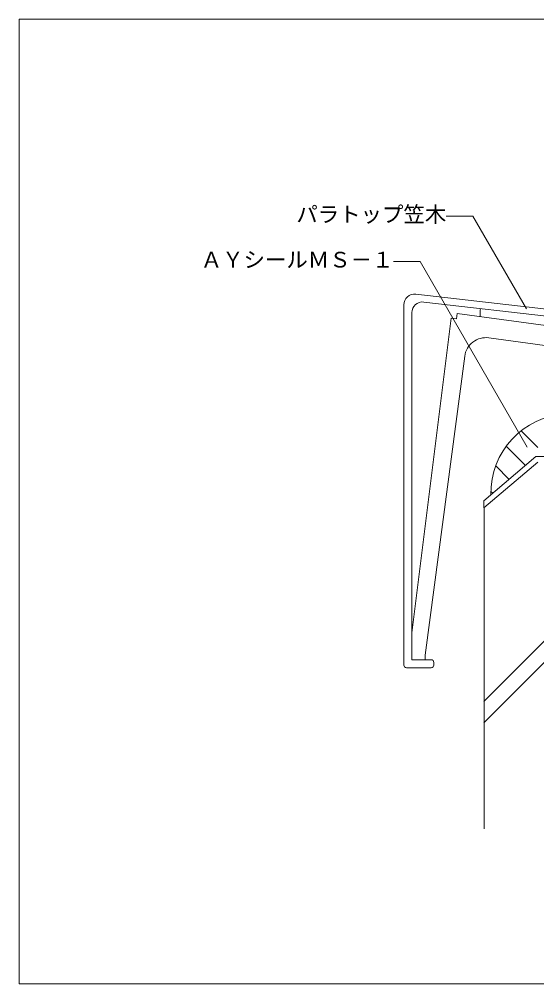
# Model space of a CAD drawing. Units: millimetres on the paper. Extents: x -135 to 135, y -94 to 92.
# Drawn here: x -135 to -38.3, y -88 to 92 of the extents above; entities that cross this region are included whole.
import ezdxf
from ezdxf.enums import TextEntityAlignment as Align

# ---------------------------------------------------------------- set-up
doc = ezdxf.new("R2010")
doc.units = ezdxf.units.MM
for name, color, linetype, lineweight in [('1-2_ハッチング', 4, 'Continuous', 9), ('1-7_設備', 3, 'Continuous', 18), ('1-A_元図・躯体', 7, 'Continuous', 18), ('1-D_設備②', 134, 'Continuous', 18), ('1-E', 4, 'Continuous', 9), ('E-E', 7, 'Continuous', 18), ('F-F', 7, 'Continuous', 18)]:
    doc.layers.add(name, color=color, linetype=linetype, lineweight=lineweight)
doc.styles.add('ＭＳ ゴシック', font='')
doc.styles.get('ＭＳ ゴシック').set_extended_font_data('MS Gothic')

msp = doc.modelspace()

# ---------------------------------------------------------------- linework, layer by layer
at = {"layer": '1-2_ハッチング'}
for p, q in [((-41.217, 15.195), (-38.129, 12.108)), ((-44.003, 12.324), (-40.417, 8.738)), ((-45.976, 8.64), (-43.473, 6.137)), ((-46.863, 3.871), (-46.529, 3.537))]:
    msp.add_line(p, q, dxfattribs=at)
msp.add_arc((-32.133, 3.596), 14.733, 92.78438, 181.33033, dxfattribs=at)
at = {"layer": '1-7_設備'}
for p, q in [((-60.919, 40.714), (65.081, 26.174)), ((-63.148, 38.727), (-63.148, -28.529)), ((-59.419, 39.232), (63.581, 25.039)), ((-61.648, 37.245), (-61.648, -27.529)), ((-58.048, -27.529), (-61.648, -27.529)), ((-57.548, -28.029), (-57.548, -28.529)), ((-58.048, -29.029), (-62.648, -29.029))]:
    msp.add_line(p, q, dxfattribs=at)
for centre, radius, start, end in [((-61.148, 38.727), 2, 83.41753, 180), ((-59.648, 37.245), 2, 83.41753, 180), ((-62.648, -28.529), 0.5, 179.99988, 270.00011), ((-58.048, -28.029), 0.5, 0, 90), ((-58.048, -28.529), 0.5, 270.00011, 359.99976)]:
    msp.add_arc(centre, radius, start, end, dxfattribs=at)
at = {"layer": '1-A_元図・躯体'}
for p, q in [((-48.182, 0.819), (-38.129, 9.371)), ((-48.182, -35.307), (-3.519, 9.371)), ((-48.182, -39.309), (-2.827, 6.06)), ((-48.115, 0.819), (-48.115, -59.12))]:
    msp.add_line(p, q, dxfattribs=at)
at = {"layer": '1-D_設備②'}
for p, q in [((-54.281, 36.222), (-61.648, -22.529)), ((-53.29, 36.088), (-54.281, 36.222)), ((-53.158, 37.079), (-53.29, 36.088)), ((-29.149, 33.829), (-53.158, 37.079)), ((-47.272, 32.549), (-35.446, 30.948)), ((-51.774, 29.109), (-59.149, -26.694)), ((-61.648, -27.529), (-61.648, -22.529)), ((-59.149, -27.529), (-59.149, -26.694)), ((-61.648, -27.529), (-59.149, -27.529))]:
    msp.add_line(p, q, dxfattribs=at)
for centre, radius, start, end in [((-43.05, 37.047), 5.862, 170.53931, 185.33955), ((-47.808, 28.585), 4, 82.29124, 172.47168)]:
    msp.add_arc(centre, radius, start, end, dxfattribs=at)
at = {"layer": '1-E'}
for p, q in [((-48.182, 2.132), (-38.497, 10.371)), ((-0.899, 10.371), (-38.497, 10.371)), ((-48.182, 2.122), (-48.119, 2.185)), ((-48.182, 0.819), (-48.182, 2.132))]:
    msp.add_line(p, q, dxfattribs=at)
at = {"layer": 'E-E'}
for p, q in [((-50.225, 55.256), (-55.225, 55.256)), ((-50.225, 55.256), (-40.225, 37.935)), ((-60.093, 46.79), (-65.093, 46.79)), ((-60.093, 46.79), (-40.093, 12.149))]:
    msp.add_line(p, q, dxfattribs=at)
at = {"layer": 'F-F'}
msp.add_line((-135, 92), (-135, -88), dxfattribs=at)
msp.add_lwpolyline([(-135, 92), (135, 92), (135, -88), (-135, -88)], dxfattribs=at)

# ---------------------------------------------------------------- texts
at = {"layer": 'E-E', "style": 'ＭＳ ゴシック'}
for s, p in [('パラトップ笠木', (-83.225, 53.256)), ('ＡＹシールＭＳ－１', (-101.093, 44.79))]:
    msp.add_text(s, height=2.933, dxfattribs=at).set_placement(p, align=Align.BOTTOM_LEFT)

doc.saveas('drawing.dxf')
